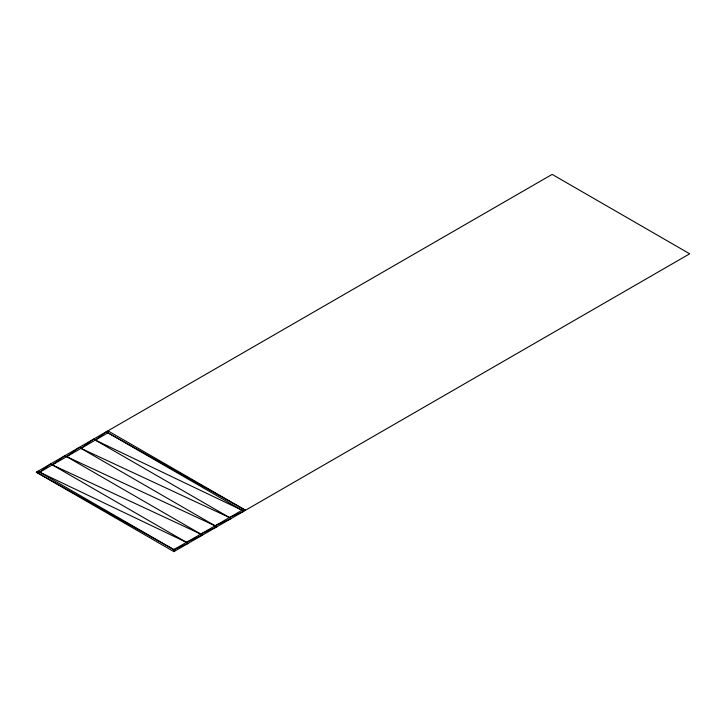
<?xml version="1.0" encoding="UTF-8"?>
<svg xmlns="http://www.w3.org/2000/svg" width="726" height="726" viewBox="0 0 726 726"><rect width="100%" height="100%" fill="white"/><g stroke="black" fill="none" stroke-linecap="round" stroke-linejoin="round"><path stroke-width="1.09" d="M107.947 432.823L39.739 472.199L36.3 472.199L173.859 551.615L689.7 253.801L552.141 174.385L36.3 472.199L173.859 549.636L188.188 543.347L50.629 463.923L39.739 472.199L186.464 542.349L202.518 535.071L64.959 455.656L52.345 464.921L200.793 534.082L216.847 526.804L79.288 447.379L66.674 456.645L215.123 525.805L231.177 518.527L93.618 439.112L81.003 448.378L229.452 517.538L243.782 511.249L106.223 431.825L95.333 440.101L242.067 510.251L245.506 510.251L107.947 430.836L107.947 432.823L245.506 510.251M242.067 510.251L173.859 549.636L173.859 551.615M38.015 471.21L175.574 550.626"/></g></svg>
